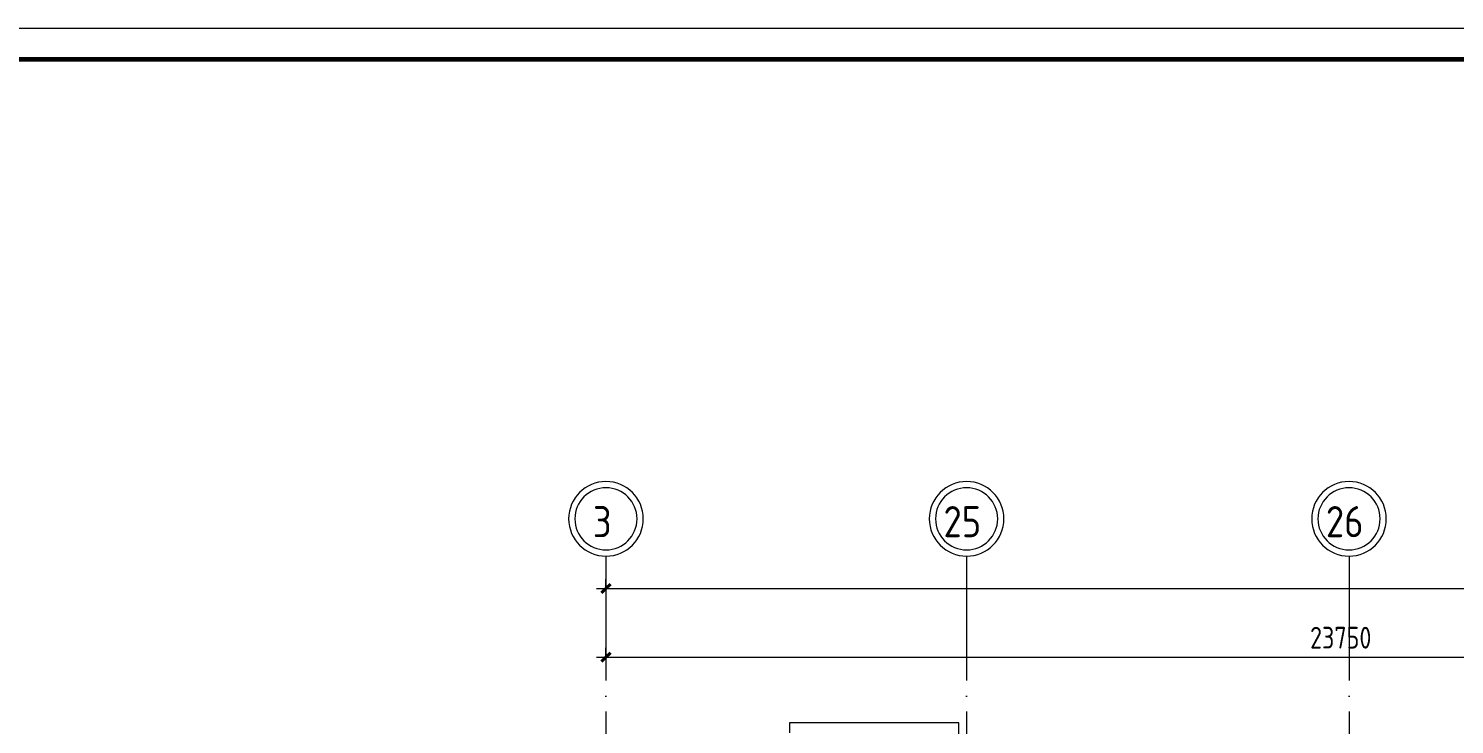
# Model space of a CAD drawing. Header units: millimetres. Extents: x -495897 to 1376592, y -28539 to 470976.
# Drawn here: x 97633 to 120566, y 391403 to 402593 of the extents above; entities that cross this region are included whole.
import ezdxf

# ---------------------------------------------------------------- set-up
doc = ezdxf.new("R2010")
doc.units = ezdxf.units.MM
doc.linetypes.add('ADSK_Линия сетки', pattern=[25, 20, -2.5, 0, -2.5])
for name, color, linetype, lineweight in [('Лестницы', 252, 'Continuous', 9), ('Оси', 252, 'Continuous', 9), ('ОФ_рамка', 8, 'Continuous', 60), ('Размеры', 7, 'Continuous', 9)]:
    doc.layers.add(name, color=color, linetype=linetype, lineweight=lineweight)
doc.styles.add('GOST Common_1', font='', dxfattribs={"height": 250})
doc.styles.add('GOST Common_3', font='', dxfattribs={"height": 3.5})
doc.styles.get('GOST Common_1').set_extended_font_data('GOST type B')
doc.styles.get('GOST Common_3').set_extended_font_data('GOST 2.304 type A')

# ---------------------------------------------------------------- blocks, each defined once
blk = doc.blocks.new('А0')
at = {"layer": 'ОФ_рамка', "color": 0, "linetype": 'Continuous', "lineweight": 5, "ltscale": 100}
blk.add_lwpolyline([(341068, -309617), (222168, -309617)], dxfattribs=at)
at = {"layer": 'ОФ_рамка', "color": 0, "linetype": 'Continuous', "ltscale": 100}
blk.add_lwpolyline([(340568, -310117), (224168, -310117)], dxfattribs=at)
blk = doc.blocks.new('2 этаж')
at = {"layer": 'Лестницы', "color": 251, "true_color": 0x636466}
for p, q in [((110626, 31033), (110626, 30868)), ((113351, 31033), (110626, 31033)), ((113351, 29068), (113351, 31033))]:
    blk.add_line(p, q, dxfattribs=at)
at = {"layer": 'Оси', "color": 251, "linetype": 'ADSK_Линия сетки', "ltscale": 100, "true_color": 0x636466}
for p, q in [((107676, 33711), (107676, 16057)), ((113476, 33711), (113476, 16057)), ((119626, 33711), (119626, 16057))]:
    blk.add_line(p, q, dxfattribs=at)
at = {"layer": 'Оси', "color": 251, "lineweight": 20, "true_color": 0x636466}
for centre, radius, start, end in [((107676, 34311), 600, 0, 180), ((113476, 34311), 600, 0, 180), ((119626, 34311), 600, 0, 180), ((107676, 34311), 500, 0, 180), ((113476, 34311), 500, 0, 180), ((119626, 34311), 500, 0, 180), ((107676, 34311), 600, 180, 0), ((107676, 34311), 500, 180, 0), ((113476, 34311), 600, 180, 0), ((113476, 34311), 500, 180, 0), ((119626, 34311), 600, 180, 0), ((119626, 34311), 500, 180, 0)]:
    blk.add_arc(centre, radius, start, end, dxfattribs=at)
at = {"layer": 'Размеры', "color": 251, "lineweight": 20, "true_color": 0x636466}
for p, q in [((107676, 33192), (107676, 33342)), ((107526, 33192), (161426, 33192)), ((107676, 33192), (107676, 33142)), ((107676, 32088), (107676, 32238)), ((107526, 32088), (131426, 32088)), ((107676, 32088), (107676, 32038))]:
    blk.add_line(p, q, dxfattribs=at)
at = {"layer": 'Размеры', "color": 251, "lineweight": 40, "true_color": 0x636466}
for p, q in [((107676, 33192), (107747, 33263)), ((107676, 33192), (107605, 33121)), ((107676, 32088), (107747, 32159)), ((107676, 32088), (107605, 32017))]:
    blk.add_line(p, q, dxfattribs=at)
at = {"layer": 'Оси', "color": 251, "true_color": 0x636466, "style": 'GOST Common_1', "width": 0.9}
for s, p in [('3', (107465, 34016)), ('25', (113104, 34016)), ('26', (119254, 34016))]:
    blk.add_text(s, height=500, dxfattribs=at).set_placement(p)
at = {"layer": 'Размеры', "color": 251, "lineweight": 20, "true_color": 0x636466, "insert": (118999, 32575), "char_height": 350, "width": 1324.48, "attachment_point": 1, "line_spacing_factor": 1.022761, "style": 'GOST Common_3'}
blk.add_mtext('23750', dxfattribs=at)

msp = doc.modelspace()

# ---------------------------------------------------------------- block references
msp.add_blockref('2 этаж', (-756.474, 360398.765))
at = {"layer": 'ОФ_рамка', "color": 0, "lineweight": -2}
msp.add_blockref('А0', (-144076.248, 712209.861), dxfattribs=at)

doc.saveas('drawing.dxf')
